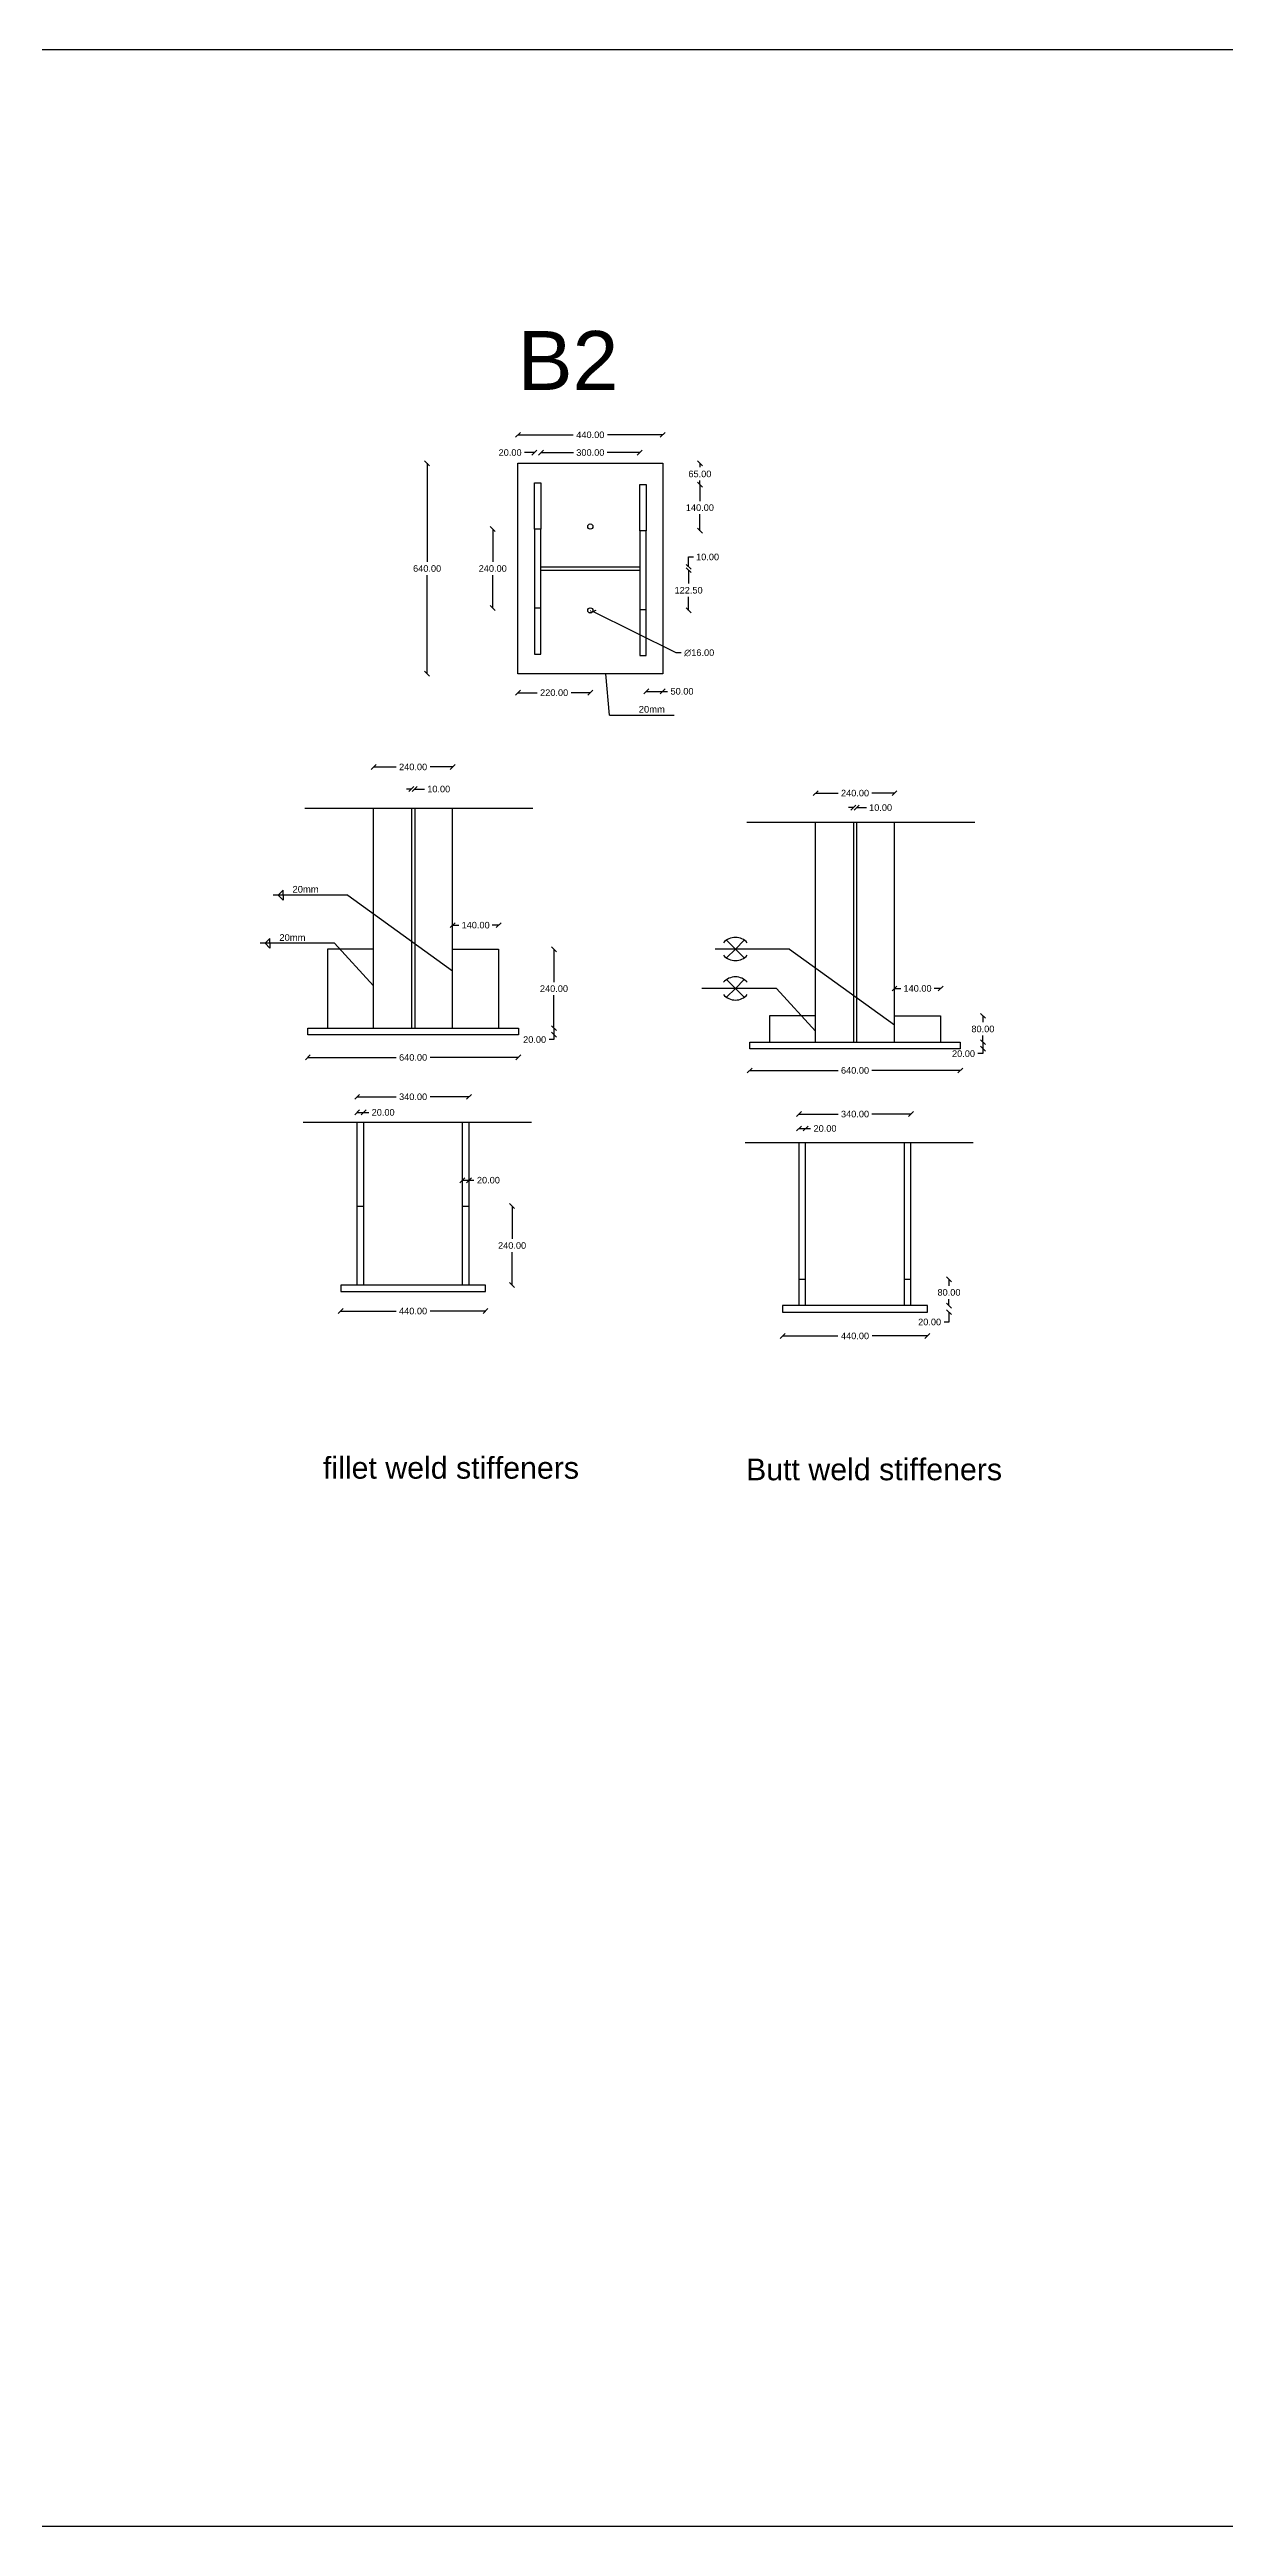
# Model space of a CAD drawing. Header units: inches. Extents: x -15 to 2803056, y 0 to 866270.
# Drawn here: x 934391 to 937965, y 39687 to 47218 of the extents above; entities that cross this region are included whole.
import ezdxf

# ---------------------------------------------------------------- set-up
doc = ezdxf.new("R2010")
doc.units = ezdxf.units.IN
doc.header["$LTSCALE"] = 100
doc.header["$MEASUREMENT"] = 0
doc.linetypes.add('ACAD_ISO03W100', pattern=[30, 12, -18])
doc.linetypes.add('PHANTOM2', pattern=[1.25, 0.625, -0.125, 0.125, -0.125, 0.125, -0.125])
doc.layers.add('connection', color=50, linetype='Continuous')
doc.layers.add('text', color=3, linetype='Continuous')
doc.styles.get("Standard").update_dxf_attribs({"font": 'arial.ttf'})
doc.dimstyles.new('connections', dxfattribs={"dimtxt": 20, "dimasz": 15, "dimexe": 0.0625, "dimexo": 0.0625, "dimgap": 10, "dimtad": 0, "dimtih": 1, "dimtoh": 1, "dimzin": 0, "dimdsep": 46, "dimtxsty": 'Standard', "dimblk": 'OBLIQUE', "dimcen": 0.09, "dimse1": 1, "dimse2": 1, "dimclrd": 256, "dimclre": 256, "dimclrt": 256, "dimadec": 0, "dimazin": 0, "dimtfac": 1, "dimtofl": 0, "dimtmove": 0, "dimatfit": 3, "dimfxl": 1, "dimtfillclr": 256, "dimtolj": 1, "dimtzin": 0, "dimlwe": -1, "dimarcsym": 0})

# ---------------------------------------------------------------- blocks, each defined once
blk = doc.blocks.new('_Oblique')
at = {"color": 0, "linetype": 'ByBlock', "lineweight": -2}
blk.add_line((-0.5, -0.5), (0.5, 0.5), dxfattribs=at)
blk = doc.blocks.new('*D466')
at = {"layer": 'connection', "lineweight": -2, "transparency": 16777216}
for p, q in [((935538.5, 45959.8), (935538.5, 45660)), ((935538.5, 45319.8), (935538.5, 45619.6))]:
    blk.add_line(p, q, dxfattribs=at)
at = {"layer": 'Defpoints', "color": 0}
for p in [(935538.5, 45959.8), (935814.6, 45959.8), (935814.6, 45319.8)]:
    blk.add_point(p, dxfattribs=at)
at = {"layer": 'connection', "lineweight": -2, "transparency": 16777216, "xscale": 15, "yscale": 15, "zscale": 15}
for p, rotation in [((935538.5, 45959.8), 90), ((935538.5, 45319.8), 270)]:
    blk.add_blockref('_Oblique', p, dxfattribs=dict(at, rotation=rotation))
at = {"layer": 'connection', "transparency": 16777216, "insert": (935538.5, 45639.8), "char_height": 20, "attachment_point": 5}
blk.add_mtext('\\A1;640.00', dxfattribs=at)
blk = doc.blocks.new('*D467')
at = {"layer": 'connection', "lineweight": -2, "transparency": 16777216}
for p, q in [((935814.6, 46046.2), (935982.7, 46046.2)), ((936254.6, 46046.2), (936086.5, 46046.2))]:
    blk.add_line(p, q, dxfattribs=at)
at = {"layer": 'Defpoints', "color": 0}
for p in [(936254.6, 46046.2), (935814.6, 45959.8), (936254.6, 45959.8)]:
    blk.add_point(p, dxfattribs=at)
at = {"layer": 'connection', "lineweight": -2, "transparency": 16777216, "xscale": 15, "yscale": 15, "zscale": 15, "rotation": 180}
blk.add_blockref('_Oblique', (935814.6, 46046.2), dxfattribs=at)
at = {"layer": 'connection', "lineweight": -2, "transparency": 16777216, "xscale": 15, "yscale": 15, "zscale": 15}
blk.add_blockref('_Oblique', (936254.6, 46046.2), dxfattribs=at)
at = {"layer": 'connection', "transparency": 16777216, "insert": (936034.6, 46046.2), "char_height": 20, "attachment_point": 5}
blk.add_mtext('\\A1;440.00', dxfattribs=at)
blk = doc.blocks.new('*D468')
at = {"layer": 'connection', "lineweight": -2, "transparency": 16777216}
for p, q in [((936367.6, 45959.8), (936367.6, 45947.5)), ((936367.6, 45894.8), (936367.6, 45907.1))]:
    blk.add_line(p, q, dxfattribs=at)
at = {"layer": 'Defpoints', "color": 0}
for p in [(936204.6, 45959.8), (936367.6, 45959.8), (936204.6, 45894.8)]:
    blk.add_point(p, dxfattribs=at)
at = {"layer": 'connection', "lineweight": -2, "transparency": 16777216, "xscale": 15, "yscale": 15, "zscale": 15}
for p, rotation in [((936367.6, 45959.8), 90), ((936367.6, 45894.8), 270)]:
    blk.add_blockref('_Oblique', p, dxfattribs=dict(at, rotation=rotation))
at = {"layer": 'connection', "transparency": 16777216, "insert": (936367.6, 45927.3), "char_height": 20, "attachment_point": 5}
blk.add_mtext('\\A1;65.00', dxfattribs=at)
blk = doc.blocks.new('*D469')
at = {"layer": 'connection', "lineweight": -2, "transparency": 16777216}
for p, q in [((936204.6, 45266.3), (936254.6, 45266.3)), ((936254.6, 45266.3), (936269.6, 45266.3))]:
    blk.add_line(p, q, dxfattribs=at)
at = {"layer": 'Defpoints', "color": 0}
for p in [(936204.6, 45374.8), (936254.6, 45374.8), (936254.6, 45266.3)]:
    blk.add_point(p, dxfattribs=at)
at = {"layer": 'connection', "lineweight": -2, "transparency": 16777216, "xscale": 15, "yscale": 15, "zscale": 15, "rotation": 180}
blk.add_blockref('_Oblique', (936204.6, 45266.3), dxfattribs=at)
at = {"layer": 'connection', "lineweight": -2, "transparency": 16777216, "xscale": 15, "yscale": 15, "zscale": 15}
blk.add_blockref('_Oblique', (936254.6, 45266.3), dxfattribs=at)
at = {"layer": 'connection', "transparency": 16777216, "insert": (936313.3, 45266.3), "char_height": 20, "attachment_point": 5}
blk.add_mtext('\\A1;50.00', dxfattribs=at)
blk = doc.blocks.new('*D470')
at = {"layer": 'connection', "lineweight": -2, "transparency": 16777216}
for p, q in [((935814.6, 45262.2), (935872.9, 45262.2)), ((936034.6, 45262.2), (935976.2, 45262.2))]:
    blk.add_line(p, q, dxfattribs=at)
at = {"layer": 'Defpoints', "color": 0}
for p in [(935814.6, 45512.3), (936034.6, 45512.3), (935814.6, 45262.2)]:
    blk.add_point(p, dxfattribs=at)
at = {"layer": 'connection', "lineweight": -2, "transparency": 16777216, "xscale": 15, "yscale": 15, "zscale": 15, "rotation": 180}
blk.add_blockref('_Oblique', (935814.6, 45262.2), dxfattribs=at)
at = {"layer": 'connection', "lineweight": -2, "transparency": 16777216, "xscale": 15, "yscale": 15, "zscale": 15}
blk.add_blockref('_Oblique', (936034.6, 45262.2), dxfattribs=at)
at = {"layer": 'connection', "transparency": 16777216, "insert": (935924.6, 45262.2), "char_height": 20, "attachment_point": 5}
blk.add_mtext('\\A1;220.00', dxfattribs=at)
blk = doc.blocks.new('*D471')
at = {"layer": 'connection', "lineweight": -2, "transparency": 16777216}
for p, q in [((936333.3, 45634.8), (936333.3, 45593.8)), ((936333.3, 45512.3), (936333.3, 45553.4))]:
    blk.add_line(p, q, dxfattribs=at)
at = {"layer": 'Defpoints', "color": 0}
for p in [(936034.6, 45634.8), (936333.3, 45634.8), (936034.6, 45512.3)]:
    blk.add_point(p, dxfattribs=at)
at = {"layer": 'connection', "lineweight": -2, "transparency": 16777216, "xscale": 15, "yscale": 15, "zscale": 15}
for p, rotation in [((936333.3, 45634.8), 90), ((936333.3, 45512.3), 270)]:
    blk.add_blockref('_Oblique', p, dxfattribs=dict(at, rotation=rotation))
at = {"layer": 'connection', "transparency": 16777216, "insert": (936333.3, 45573.6), "char_height": 20, "attachment_point": 5}
blk.add_mtext('\\A1;122.50', dxfattribs=at)
blk = doc.blocks.new('*D472')
at = {"layer": 'connection', "lineweight": -2, "transparency": 16777216}
for p, q in [((935738, 45759.8), (935738, 45660)), ((935738, 45519.8), (935738, 45619.6))]:
    blk.add_line(p, q, dxfattribs=at)
at = {"layer": 'Defpoints', "color": 0}
for p in [(935864.6, 45759.8), (935738, 45519.8), (935864.6, 45519.8)]:
    blk.add_point(p, dxfattribs=at)
at = {"layer": 'connection', "lineweight": -2, "transparency": 16777216, "xscale": 15, "yscale": 15, "zscale": 15}
for p, rotation in [((935738, 45759.8), 90), ((935738, 45519.8), 270)]:
    blk.add_blockref('_Oblique', p, dxfattribs=dict(at, rotation=rotation))
at = {"layer": 'connection', "transparency": 16777216, "insert": (935738, 45639.8), "char_height": 20, "attachment_point": 5}
blk.add_mtext('\\A1;240.00', dxfattribs=at)
blk = doc.blocks.new('*D473')
at = {"layer": 'connection', "lineweight": -2, "transparency": 16777216}
for p, q in [((935884.6, 45992.3), (935983.1, 45992.3)), ((936184.6, 45992.3), (936086.1, 45992.3))]:
    blk.add_line(p, q, dxfattribs=at)
at = {"layer": 'Defpoints', "color": 0}
for p in [(936184.6, 45992.3), (935884.6, 45644.8), (936184.6, 45644.8)]:
    blk.add_point(p, dxfattribs=at)
at = {"layer": 'connection', "lineweight": -2, "transparency": 16777216, "xscale": 15, "yscale": 15, "zscale": 15, "rotation": 180}
blk.add_blockref('_Oblique', (935884.6, 45992.3), dxfattribs=at)
at = {"layer": 'connection', "lineweight": -2, "transparency": 16777216, "xscale": 15, "yscale": 15, "zscale": 15}
blk.add_blockref('_Oblique', (936184.6, 45992.3), dxfattribs=at)
at = {"layer": 'connection', "transparency": 16777216, "insert": (936034.6, 45992.3), "char_height": 20, "attachment_point": 5}
blk.add_mtext('\\A1;300.00', dxfattribs=at)
blk = doc.blocks.new('*D474')
at = {"layer": 'connection', "lineweight": -2, "transparency": 16777216}
for p, q in [((935864.6, 45992.3), (935834.6, 45992.3)), ((935884.6, 45992.3), (935899.6, 45992.3))]:
    blk.add_line(p, q, dxfattribs=at)
at = {"layer": 'Defpoints', "color": 0}
for p in [(935864.6, 45992.3), (935864.6, 45899.8), (935884.6, 45899.8)]:
    blk.add_point(p, dxfattribs=at)
at = {"layer": 'connection', "lineweight": -2, "transparency": 16777216, "xscale": 15, "yscale": 15, "zscale": 15}
blk.add_blockref('_Oblique', (935864.6, 45992.3), dxfattribs=at)
at = {"layer": 'connection', "lineweight": -2, "transparency": 16777216, "xscale": 15, "yscale": 15, "zscale": 15, "rotation": 180}
blk.add_blockref('_Oblique', (935884.6, 45992.3), dxfattribs=at)
at = {"layer": 'connection', "transparency": 16777216, "insert": (935790.7, 45992.3), "char_height": 20, "attachment_point": 5}
blk.add_mtext('\\A1;20.00', dxfattribs=at)
blk = doc.blocks.new('*D475')
at = {"layer": 'connection', "lineweight": -2, "transparency": 16777216}
for p, q in [((936367.6, 45894.8), (936367.6, 45845)), ((936367.6, 45754.8), (936367.6, 45804.6))]:
    blk.add_line(p, q, dxfattribs=at)
at = {"layer": 'Defpoints', "color": 0}
for p in [(936204.6, 45894.8), (936204.6, 45754.8), (936367.6, 45754.8)]:
    blk.add_point(p, dxfattribs=at)
at = {"layer": 'connection', "lineweight": -2, "transparency": 16777216, "xscale": 15, "yscale": 15, "zscale": 15}
for p, rotation in [((936367.6, 45894.8), 90), ((936367.6, 45754.8), 270)]:
    blk.add_blockref('_Oblique', p, dxfattribs=dict(at, rotation=rotation))
at = {"layer": 'connection', "transparency": 16777216, "insert": (936367.6, 45824.8), "char_height": 20, "attachment_point": 5}
blk.add_mtext('\\A1;140.00', dxfattribs=at)
blk = doc.blocks.new('*D476')
at = {"layer": 'connection', "lineweight": -2, "transparency": 16777216}
for p, q in [((936333.3, 45644.8), (936333.3, 45674.8)), ((936333.3, 45674.8), (936348.3, 45674.8)), ((936333.3, 45634.8), (936333.3, 45619.8))]:
    blk.add_line(p, q, dxfattribs=at)
at = {"layer": 'Defpoints', "color": 0}
for p in [(936184.6, 45644.8), (936333.3, 45644.8), (936184.6, 45634.8)]:
    blk.add_point(p, dxfattribs=at)
at = {"layer": 'connection', "lineweight": -2, "transparency": 16777216, "xscale": 15, "yscale": 15, "zscale": 15}
for p, rotation in [((936333.3, 45644.8), 270), ((936333.3, 45634.8), 90)]:
    blk.add_blockref('_Oblique', p, dxfattribs=dict(at, rotation=rotation))
at = {"layer": 'connection', "transparency": 16777216, "insert": (936391, 45674.8), "char_height": 20, "attachment_point": 5}
blk.add_mtext('\\A1;10.00', dxfattribs=at)
blk = doc.blocks.new('*D477')
at = {"layer": 'connection', "transparency": 16777216}
for p, q in [((936034.5, 45512.3), (936034.7, 45512.3)), ((936034.6, 45512.2), (936034.6, 45512.4))]:
    blk.add_line(p, q, dxfattribs=at)
at = {"layer": 'connection', "lineweight": -2, "transparency": 16777216}
for p, q in [((936295.9, 45383.4), (936041.8, 45508.8)), ((936310.9, 45383.4), (936295.9, 45383.4))]:
    blk.add_line(p, q, dxfattribs=at)
at = {"layer": 'Defpoints', "color": 0}
for p in [(936027.4, 45515.9), (936041.8, 45508.8)]:
    blk.add_point(p, dxfattribs=at)
at = {"layer": 'connection', "lineweight": -2, "transparency": 16777216, "xscale": 15, "yscale": 15, "zscale": 15, "rotation": 153.7412522700587}
blk.add_blockref('_Oblique', (936041.8, 45508.8), dxfattribs=at)
at = {"layer": 'connection', "transparency": 16777216, "insert": (936365.5, 45383.4), "char_height": 20, "attachment_point": 5}
blk.add_mtext('\\A1;∅16.00', dxfattribs=at)
blk = doc.blocks.new('*D478')
at = {"layer": 'connection', "lineweight": -2, "transparency": 16777216}
for p, q in [((935924.1, 44482.3), (935924.1, 44382.5)), ((935924.1, 44242.3), (935924.1, 44342.1))]:
    blk.add_line(p, q, dxfattribs=at)
at = {"layer": 'Defpoints', "color": 0}
for p in [(935755.9, 44482.3), (935755.9, 44242.3), (935924.1, 44242.3)]:
    blk.add_point(p, dxfattribs=at)
at = {"layer": 'connection', "lineweight": -2, "transparency": 16777216, "xscale": 15, "yscale": 15, "zscale": 15}
for p, rotation in [((935924.1, 44482.3), 90), ((935924.1, 44242.3), 270)]:
    blk.add_blockref('_Oblique', p, dxfattribs=dict(at, rotation=rotation))
at = {"layer": 'connection', "transparency": 16777216, "insert": (935924.1, 44362.3), "char_height": 20, "attachment_point": 5}
blk.add_mtext('\\A1;240.00', dxfattribs=at)
blk = doc.blocks.new('*D479')
at = {"layer": 'connection', "lineweight": -2, "transparency": 16777216}
for p, q in [((935924.1, 44242.3), (935924.1, 44222.3)), ((935924.1, 44222.3), (935924.1, 44207.3)), ((935924.1, 44207.3), (935909.1, 44207.3))]:
    blk.add_line(p, q, dxfattribs=at)
at = {"layer": 'Defpoints', "color": 0}
for p in [(935815.9, 44242.3), (935815.9, 44222.3), (935924.1, 44222.3)]:
    blk.add_point(p, dxfattribs=at)
at = {"layer": 'connection', "lineweight": -2, "transparency": 16777216, "xscale": 15, "yscale": 15, "zscale": 15}
for p, rotation in [((935924.1, 44242.3), 90), ((935924.1, 44222.3), 270)]:
    blk.add_blockref('_Oblique', p, dxfattribs=dict(at, rotation=rotation))
at = {"layer": 'connection', "transparency": 16777216, "insert": (935865.3, 44207.3), "char_height": 20, "attachment_point": 5}
blk.add_mtext('\\A1;20.00', dxfattribs=at)
blk = doc.blocks.new('*D480')
at = {"layer": 'connection', "lineweight": -2, "transparency": 16777216}
for p, q in [((935175.9, 44153.2), (935444.4, 44153.2)), ((935815.9, 44153.2), (935547.5, 44153.2))]:
    blk.add_line(p, q, dxfattribs=at)
at = {"layer": 'Defpoints', "color": 0}
for p in [(935175.9, 44222.3), (935815.9, 44222.3), (935175.9, 44153.2)]:
    blk.add_point(p, dxfattribs=at)
at = {"layer": 'connection', "lineweight": -2, "transparency": 16777216, "xscale": 15, "yscale": 15, "zscale": 15, "rotation": 180}
blk.add_blockref('_Oblique', (935175.9, 44153.2), dxfattribs=at)
at = {"layer": 'connection', "lineweight": -2, "transparency": 16777216, "xscale": 15, "yscale": 15, "zscale": 15}
blk.add_blockref('_Oblique', (935815.9, 44153.2), dxfattribs=at)
at = {"layer": 'connection', "transparency": 16777216, "insert": (935495.9, 44153.2), "char_height": 20, "attachment_point": 5}
blk.add_mtext('\\A1;640.00', dxfattribs=at)
blk = doc.blocks.new('*D481')
at = {"layer": 'connection', "lineweight": -2, "transparency": 16777216}
for p, q in [((935615.9, 44555.3), (935635.4, 44555.3)), ((935755.9, 44555.3), (935736.5, 44555.3))]:
    blk.add_line(p, q, dxfattribs=at)
at = {"layer": 'Defpoints', "color": 0}
for p in [(935755.9, 44555.3), (935615.9, 44482.3), (935755.9, 44482.3)]:
    blk.add_point(p, dxfattribs=at)
at = {"layer": 'connection', "lineweight": -2, "transparency": 16777216, "xscale": 15, "yscale": 15, "zscale": 15, "rotation": 180}
blk.add_blockref('_Oblique', (935615.9, 44555.3), dxfattribs=at)
at = {"layer": 'connection', "lineweight": -2, "transparency": 16777216, "xscale": 15, "yscale": 15, "zscale": 15}
blk.add_blockref('_Oblique', (935755.9, 44555.3), dxfattribs=at)
at = {"layer": 'connection', "transparency": 16777216, "insert": (935685.9, 44555.3), "char_height": 20, "attachment_point": 5}
blk.add_mtext('\\A1;140.00', dxfattribs=at)
blk = doc.blocks.new('*D482')
at = {"layer": 'connection', "lineweight": -2, "transparency": 16777216}
for p, q in [((935645.9, 43779.9), (935665.9, 43779.9)), ((935665.9, 43779.9), (935680.9, 43779.9))]:
    blk.add_line(p, q, dxfattribs=at)
at = {"layer": 'Defpoints', "color": 0}
for p in [(935665.9, 43779.9), (935645.9, 43701.3), (935665.9, 43701.3)]:
    blk.add_point(p, dxfattribs=at)
at = {"layer": 'connection', "lineweight": -2, "transparency": 16777216, "xscale": 15, "yscale": 15, "zscale": 15, "rotation": 180}
blk.add_blockref('_Oblique', (935645.9, 43779.9), dxfattribs=at)
at = {"layer": 'connection', "lineweight": -2, "transparency": 16777216, "xscale": 15, "yscale": 15, "zscale": 15}
blk.add_blockref('_Oblique', (935665.9, 43779.9), dxfattribs=at)
at = {"layer": 'connection', "transparency": 16777216, "insert": (935724.8, 43779.9), "char_height": 20, "attachment_point": 5}
blk.add_mtext('\\A1;20.00', dxfattribs=at)
blk = doc.blocks.new('*D483')
at = {"layer": 'connection', "lineweight": -2, "transparency": 16777216}
for p, q in [((935796.8, 43701.3), (935796.8, 43601.5)), ((935796.8, 43461.3), (935796.8, 43561.1))]:
    blk.add_line(p, q, dxfattribs=at)
at = {"layer": 'Defpoints', "color": 0}
for p in [(935665.9, 43701.3), (935665.9, 43461.3), (935796.8, 43461.3)]:
    blk.add_point(p, dxfattribs=at)
at = {"layer": 'connection', "lineweight": -2, "transparency": 16777216, "xscale": 15, "yscale": 15, "zscale": 15}
for p, rotation in [((935796.8, 43701.3), 90), ((935796.8, 43461.3), 270)]:
    blk.add_blockref('_Oblique', p, dxfattribs=dict(at, rotation=rotation))
at = {"layer": 'connection', "transparency": 16777216, "insert": (935796.8, 43581.3), "char_height": 20, "attachment_point": 5}
blk.add_mtext('\\A1;240.00', dxfattribs=at)
blk = doc.blocks.new('*D484')
at = {"layer": 'connection', "lineweight": -2, "transparency": 16777216}
for p, q in [((935275.9, 43382), (935444, 43382)), ((935715.9, 43382), (935547.8, 43382))]:
    blk.add_line(p, q, dxfattribs=at)
at = {"layer": 'Defpoints', "color": 0}
for p in [(935275.9, 43441.3), (935715.9, 43441.3), (935715.9, 43382)]:
    blk.add_point(p, dxfattribs=at)
at = {"layer": 'connection', "lineweight": -2, "transparency": 16777216, "xscale": 15, "yscale": 15, "zscale": 15, "rotation": 180}
blk.add_blockref('_Oblique', (935275.9, 43382), dxfattribs=at)
at = {"layer": 'connection', "lineweight": -2, "transparency": 16777216, "xscale": 15, "yscale": 15, "zscale": 15}
blk.add_blockref('_Oblique', (935715.9, 43382), dxfattribs=at)
at = {"layer": 'connection', "transparency": 16777216, "insert": (935495.9, 43382), "char_height": 20, "attachment_point": 5}
blk.add_mtext('\\A1;440.00', dxfattribs=at)
blk = doc.blocks.new('*D485')
at = {"layer": 'connection', "lineweight": -2, "transparency": 16777216}
for p, q in [((936959.2, 44362.9), (936978.6, 44362.9)), ((937099.2, 44362.9), (937079.7, 44362.9))]:
    blk.add_line(p, q, dxfattribs=at)
at = {"layer": 'Defpoints', "color": 0}
for p in [(937099.2, 44362.9), (936959.2, 44279.7), (937099.2, 44279.7)]:
    blk.add_point(p, dxfattribs=at)
at = {"layer": 'connection', "lineweight": -2, "transparency": 16777216, "xscale": 15, "yscale": 15, "zscale": 15, "rotation": 180}
blk.add_blockref('_Oblique', (936959.2, 44362.9), dxfattribs=at)
at = {"layer": 'connection', "lineweight": -2, "transparency": 16777216, "xscale": 15, "yscale": 15, "zscale": 15}
blk.add_blockref('_Oblique', (937099.2, 44362.9), dxfattribs=at)
at = {"layer": 'connection', "transparency": 16777216, "insert": (937029.2, 44362.9), "char_height": 20, "attachment_point": 5}
blk.add_mtext('\\A1;140.00', dxfattribs=at)
blk = doc.blocks.new('*D486')
at = {"layer": 'connection', "lineweight": -2, "transparency": 16777216}
for p, q in [((937227.9, 44279.7), (937227.9, 44260)), ((937227.9, 44199.7), (937227.9, 44219.5))]:
    blk.add_line(p, q, dxfattribs=at)
at = {"layer": 'Defpoints', "color": 0}
for p in [(937099.2, 44279.7), (937099.2, 44199.7), (937227.9, 44199.7)]:
    blk.add_point(p, dxfattribs=at)
at = {"layer": 'connection', "lineweight": -2, "transparency": 16777216, "xscale": 15, "yscale": 15, "zscale": 15}
for p, rotation in [((937227.9, 44279.7), 90), ((937227.9, 44199.7), 270)]:
    blk.add_blockref('_Oblique', p, dxfattribs=dict(at, rotation=rotation))
at = {"layer": 'connection', "transparency": 16777216, "insert": (937227.9, 44239.7), "char_height": 20, "attachment_point": 5}
blk.add_mtext('\\A1;80.00', dxfattribs=at)
blk = doc.blocks.new('*D487')
at = {"layer": 'connection', "lineweight": -2, "transparency": 16777216}
for p, q in [((937227.9, 44164.7), (937212.9, 44164.7)), ((937227.9, 44199.7), (937227.9, 44179.7)), ((937227.9, 44179.7), (937227.9, 44164.7))]:
    blk.add_line(p, q, dxfattribs=at)
at = {"layer": 'Defpoints', "color": 0}
for p in [(937159.2, 44199.7), (937159.2, 44179.7), (937227.9, 44179.7)]:
    blk.add_point(p, dxfattribs=at)
at = {"layer": 'connection', "lineweight": -2, "transparency": 16777216, "xscale": 15, "yscale": 15, "zscale": 15}
for p, rotation in [((937227.9, 44199.7), 90), ((937227.9, 44179.7), 270)]:
    blk.add_blockref('_Oblique', p, dxfattribs=dict(at, rotation=rotation))
at = {"layer": 'connection', "transparency": 16777216, "insert": (937169, 44164.7), "char_height": 20, "attachment_point": 5}
blk.add_mtext('\\A1;20.00', dxfattribs=at)
blk = doc.blocks.new('*D488')
at = {"layer": 'connection', "lineweight": -2, "transparency": 16777216}
for p, q in [((936519.2, 44113.6), (936787.6, 44113.6)), ((937159.2, 44113.6), (936890.7, 44113.6))]:
    blk.add_line(p, q, dxfattribs=at)
at = {"layer": 'Defpoints', "color": 0}
for p in [(936519.2, 44179.7), (937159.2, 44179.7), (936519.2, 44113.6)]:
    blk.add_point(p, dxfattribs=at)
at = {"layer": 'connection', "lineweight": -2, "transparency": 16777216, "xscale": 15, "yscale": 15, "zscale": 15, "rotation": 180}
blk.add_blockref('_Oblique', (936519.2, 44113.6), dxfattribs=at)
at = {"layer": 'connection', "lineweight": -2, "transparency": 16777216, "xscale": 15, "yscale": 15, "zscale": 15}
blk.add_blockref('_Oblique', (937159.2, 44113.6), dxfattribs=at)
at = {"layer": 'connection', "transparency": 16777216, "insert": (936839.2, 44113.6), "char_height": 20, "attachment_point": 5}
blk.add_mtext('\\A1;640.00', dxfattribs=at)
blk = doc.blocks.new('*D489')
at = {"layer": 'connection', "lineweight": -2, "transparency": 16777216}
for p, q in [((937124.8, 43478.8), (937124.8, 43459.1)), ((937124.8, 43398.8), (937124.8, 43418.6))]:
    blk.add_line(p, q, dxfattribs=at)
at = {"layer": 'Defpoints', "color": 0}
for p in [(937009.2, 43478.8), (937009.2, 43398.8), (937124.8, 43398.8)]:
    blk.add_point(p, dxfattribs=at)
at = {"layer": 'connection', "lineweight": -2, "transparency": 16777216, "xscale": 15, "yscale": 15, "zscale": 15}
for p, rotation in [((937124.8, 43478.8), 90), ((937124.8, 43398.8), 270)]:
    blk.add_blockref('_Oblique', p, dxfattribs=dict(at, rotation=rotation))
at = {"layer": 'connection', "transparency": 16777216, "insert": (937124.8, 43438.8), "char_height": 20, "attachment_point": 5}
blk.add_mtext('\\A1;80.00', dxfattribs=at)
blk = doc.blocks.new('*D490')
at = {"layer": 'connection', "lineweight": -2, "transparency": 16777216}
for p, q in [((937124.8, 43398.8), (937124.8, 43413.8)), ((937124.8, 43348.8), (937109.8, 43348.8)), ((937124.8, 43378.8), (937124.8, 43348.8))]:
    blk.add_line(p, q, dxfattribs=at)
at = {"layer": 'Defpoints', "color": 0}
for p in [(937059.2, 43398.8), (937059.2, 43378.8), (937124.8, 43378.8)]:
    blk.add_point(p, dxfattribs=at)
at = {"layer": 'connection', "lineweight": -2, "transparency": 16777216, "xscale": 15, "yscale": 15, "zscale": 15}
for p, rotation in [((937124.8, 43398.8), 270), ((937124.8, 43378.8), 90)]:
    blk.add_blockref('_Oblique', p, dxfattribs=dict(at, rotation=rotation))
at = {"layer": 'connection', "transparency": 16777216, "insert": (937066, 43348.8), "char_height": 20, "attachment_point": 5}
blk.add_mtext('\\A1;20.00', dxfattribs=at)
blk = doc.blocks.new('*D491')
at = {"layer": 'connection', "lineweight": -2, "transparency": 16777216}
for p, q in [((936619.2, 43306.4), (936787.3, 43306.4)), ((937059.2, 43306.4), (936891, 43306.4))]:
    blk.add_line(p, q, dxfattribs=at)
at = {"layer": 'Defpoints', "color": 0}
for p in [(936619.2, 43378.8), (937059.2, 43378.8), (937059.2, 43306.4)]:
    blk.add_point(p, dxfattribs=at)
at = {"layer": 'connection', "lineweight": -2, "transparency": 16777216, "xscale": 15, "yscale": 15, "zscale": 15, "rotation": 180}
blk.add_blockref('_Oblique', (936619.2, 43306.4), dxfattribs=at)
at = {"layer": 'connection', "lineweight": -2, "transparency": 16777216, "xscale": 15, "yscale": 15, "zscale": 15}
blk.add_blockref('_Oblique', (937059.2, 43306.4), dxfattribs=at)
at = {"layer": 'connection', "transparency": 16777216, "insert": (936839.2, 43306.4), "char_height": 20, "attachment_point": 5}
blk.add_mtext('\\A1;440.00', dxfattribs=at)
blk = doc.blocks.new('*D492')
at = {"layer": 'connection', "lineweight": -2, "transparency": 16777216}
for p, q in [((935375.9, 45036.4), (935444.3, 45036.4)), ((935615.9, 45036.4), (935547.6, 45036.4))]:
    blk.add_line(p, q, dxfattribs=at)
at = {"layer": 'Defpoints', "color": 0}
for p in [(935375.9, 45036.4), (935375.9, 44910.9), (935615.9, 44910.9)]:
    blk.add_point(p, dxfattribs=at)
at = {"layer": 'connection', "lineweight": -2, "transparency": 16777216, "xscale": 15, "yscale": 15, "zscale": 15, "rotation": 180}
blk.add_blockref('_Oblique', (935375.9, 45036.4), dxfattribs=at)
at = {"layer": 'connection', "lineweight": -2, "transparency": 16777216, "xscale": 15, "yscale": 15, "zscale": 15}
blk.add_blockref('_Oblique', (935615.9, 45036.4), dxfattribs=at)
at = {"layer": 'connection', "transparency": 16777216, "insert": (935495.9, 45036.4), "char_height": 20, "attachment_point": 5}
blk.add_mtext('\\A1;240.00', dxfattribs=at)
blk = doc.blocks.new('*D493')
at = {"layer": 'connection', "lineweight": -2, "transparency": 16777216}
for p, q in [((935490.9, 44969.2), (935475.9, 44969.2)), ((935500.9, 44969.2), (935530.9, 44969.2))]:
    blk.add_line(p, q, dxfattribs=at)
at = {"layer": 'Defpoints', "color": 0}
for p in [(935500.9, 44969.2), (935490.9, 44910.9), (935500.9, 44910.9)]:
    blk.add_point(p, dxfattribs=at)
at = {"layer": 'connection', "lineweight": -2, "transparency": 16777216, "xscale": 15, "yscale": 15, "zscale": 15}
blk.add_blockref('_Oblique', (935490.9, 44969.2), dxfattribs=at)
at = {"layer": 'connection', "lineweight": -2, "transparency": 16777216, "xscale": 15, "yscale": 15, "zscale": 15, "rotation": 180}
blk.add_blockref('_Oblique', (935500.9, 44969.2), dxfattribs=at)
at = {"layer": 'connection', "transparency": 16777216, "insert": (935573.7, 44969.2), "char_height": 20, "attachment_point": 5}
blk.add_mtext('\\A1;10.00', dxfattribs=at)
blk = doc.blocks.new('*D494')
at = {"layer": 'connection', "lineweight": -2, "transparency": 16777216}
for p, q in [((936719.2, 44956.8), (936787.5, 44956.8)), ((936959.2, 44956.8), (936890.8, 44956.8))]:
    blk.add_line(p, q, dxfattribs=at)
at = {"layer": 'Defpoints', "color": 0}
for p in [(936959.2, 44956.8), (936719.2, 44868.4), (936959.2, 44868.4)]:
    blk.add_point(p, dxfattribs=at)
at = {"layer": 'connection', "lineweight": -2, "transparency": 16777216, "xscale": 15, "yscale": 15, "zscale": 15, "rotation": 180}
blk.add_blockref('_Oblique', (936719.2, 44956.8), dxfattribs=at)
at = {"layer": 'connection', "lineweight": -2, "transparency": 16777216, "xscale": 15, "yscale": 15, "zscale": 15}
blk.add_blockref('_Oblique', (936959.2, 44956.8), dxfattribs=at)
at = {"layer": 'connection', "transparency": 16777216, "insert": (936839.2, 44956.8), "char_height": 20, "attachment_point": 5}
blk.add_mtext('\\A1;240.00', dxfattribs=at)
blk = doc.blocks.new('*D495')
at = {"layer": 'connection', "lineweight": -2, "transparency": 16777216}
for p, q in [((936834.2, 44912.7), (936819.2, 44912.7)), ((936844.2, 44912.7), (936874.2, 44912.7))]:
    blk.add_line(p, q, dxfattribs=at)
at = {"layer": 'Defpoints', "color": 0}
for p in [(936844.2, 44912.7), (936834.2, 44868.4), (936844.2, 44868.4)]:
    blk.add_point(p, dxfattribs=at)
at = {"layer": 'connection', "lineweight": -2, "transparency": 16777216, "xscale": 15, "yscale": 15, "zscale": 15}
blk.add_blockref('_Oblique', (936834.2, 44912.7), dxfattribs=at)
at = {"layer": 'connection', "lineweight": -2, "transparency": 16777216, "xscale": 15, "yscale": 15, "zscale": 15, "rotation": 180}
blk.add_blockref('_Oblique', (936844.2, 44912.7), dxfattribs=at)
at = {"layer": 'connection', "transparency": 16777216, "insert": (936916.9, 44912.7), "char_height": 20, "attachment_point": 5}
blk.add_mtext('\\A1;10.00', dxfattribs=at)
blk = doc.blocks.new('*D496')
at = {"layer": 'connection', "lineweight": -2, "transparency": 16777216}
for p, q in [((936669.2, 43981), (936787.7, 43981)), ((937009.2, 43981), (936890.6, 43981))]:
    blk.add_line(p, q, dxfattribs=at)
at = {"layer": 'Defpoints', "color": 0}
for p in [(937009.2, 43981), (936669.2, 43894.4), (937009.2, 43894.4)]:
    blk.add_point(p, dxfattribs=at)
at = {"layer": 'connection', "lineweight": -2, "transparency": 16777216, "xscale": 15, "yscale": 15, "zscale": 15, "rotation": 180}
blk.add_blockref('_Oblique', (936669.2, 43981), dxfattribs=at)
at = {"layer": 'connection', "lineweight": -2, "transparency": 16777216, "xscale": 15, "yscale": 15, "zscale": 15}
blk.add_blockref('_Oblique', (937009.2, 43981), dxfattribs=at)
at = {"layer": 'connection', "transparency": 16777216, "insert": (936839.2, 43981), "char_height": 20, "attachment_point": 5}
blk.add_mtext('\\A1;340.00', dxfattribs=at)
blk = doc.blocks.new('*D497')
at = {"layer": 'connection', "lineweight": -2, "transparency": 16777216}
for p, q in [((936669.2, 43937.1), (936689.2, 43937.1)), ((936689.2, 43937.1), (936704.2, 43937.1))]:
    blk.add_line(p, q, dxfattribs=at)
at = {"layer": 'Defpoints', "color": 0}
for p in [(936689.2, 43937.1), (936669.2, 43894.4), (936689.2, 43894.4)]:
    blk.add_point(p, dxfattribs=at)
at = {"layer": 'connection', "lineweight": -2, "transparency": 16777216, "xscale": 15, "yscale": 15, "zscale": 15, "rotation": 180}
blk.add_blockref('_Oblique', (936669.2, 43937.1), dxfattribs=at)
at = {"layer": 'connection', "lineweight": -2, "transparency": 16777216, "xscale": 15, "yscale": 15, "zscale": 15}
blk.add_blockref('_Oblique', (936689.2, 43937.1), dxfattribs=at)
at = {"layer": 'connection', "transparency": 16777216, "insert": (936748, 43937.1), "char_height": 20, "attachment_point": 5}
blk.add_mtext('\\A1;20.00', dxfattribs=at)
blk = doc.blocks.new('*D498')
at = {"layer": 'connection', "lineweight": -2, "transparency": 16777216}
for p, q in [((935325.9, 44033.5), (935444.4, 44033.5)), ((935665.9, 44033.5), (935547.4, 44033.5))]:
    blk.add_line(p, q, dxfattribs=at)
at = {"layer": 'Defpoints', "color": 0}
for p in [(935665.9, 44033.5), (935325.9, 43956.9), (935665.9, 43956.9)]:
    blk.add_point(p, dxfattribs=at)
at = {"layer": 'connection', "lineweight": -2, "transparency": 16777216, "xscale": 15, "yscale": 15, "zscale": 15, "rotation": 180}
blk.add_blockref('_Oblique', (935325.9, 44033.5), dxfattribs=at)
at = {"layer": 'connection', "lineweight": -2, "transparency": 16777216, "xscale": 15, "yscale": 15, "zscale": 15}
blk.add_blockref('_Oblique', (935665.9, 44033.5), dxfattribs=at)
at = {"layer": 'connection', "transparency": 16777216, "insert": (935495.9, 44033.5), "char_height": 20, "attachment_point": 5}
blk.add_mtext('\\A1;340.00', dxfattribs=at)
blk = doc.blocks.new('*D499')
at = {"layer": 'connection', "lineweight": -2, "transparency": 16777216}
for p, q in [((935325.9, 43986.1), (935345.9, 43986.1)), ((935345.9, 43986.1), (935360.9, 43986.1))]:
    blk.add_line(p, q, dxfattribs=at)
at = {"layer": 'Defpoints', "color": 0}
for p in [(935345.9, 43986.1), (935325.9, 43956.9), (935345.9, 43956.9)]:
    blk.add_point(p, dxfattribs=at)
at = {"layer": 'connection', "lineweight": -2, "transparency": 16777216, "xscale": 15, "yscale": 15, "zscale": 15, "rotation": 180}
blk.add_blockref('_Oblique', (935325.9, 43986.1), dxfattribs=at)
at = {"layer": 'connection', "lineweight": -2, "transparency": 16777216, "xscale": 15, "yscale": 15, "zscale": 15}
blk.add_blockref('_Oblique', (935345.9, 43986.1), dxfattribs=at)
at = {"layer": 'connection', "transparency": 16777216, "insert": (935404.8, 43986.1), "char_height": 20, "attachment_point": 5}
blk.add_mtext('\\A1;20.00', dxfattribs=at)

msp = doc.modelspace()

# ---------------------------------------------------------------- linework, layer by layer
at = {"layer": 'connection'}
for p, q in [((935814.584, 45319.834), (935814.584, 45959.834)), ((935814.584, 45959.834), (936254.584, 45959.834)), ((936254.584, 45959.834), (936254.584, 45639.834)), ((935864.584, 45759.834), (935864.584, 45899.834)), ((935864.584, 45899.834), (935884.584, 45899.834)), ((935884.584, 45899.834), (935884.584, 45759.834)), ((936184.584, 45754.834), (936184.584, 45894.834)), ((936184.584, 45894.834), (936204.584, 45894.834)), ((936204.584, 45894.834), (936204.584, 45754.834)), ((935864.584, 45759.834), (935864.584, 45519.834)), ((935884.584, 45759.834), (935864.584, 45759.834)), ((935884.584, 45519.834), (935884.584, 45759.834)), ((936184.584, 45754.834), (936184.584, 45514.834)), ((936204.584, 45754.834), (936184.584, 45754.834)), ((936204.584, 45514.834), (936204.584, 45754.834)), ((935884.584, 45644.834), (936184.584, 45644.834)), ((936254.584, 45639.834), (936254.584, 45319.834)), ((935884.584, 45634.834), (936184.584, 45634.834)), ((935864.584, 45519.834), (935884.584, 45519.834)), ((935864.584, 45519.834), (935864.584, 45379.834)), ((935884.584, 45379.834), (935884.584, 45519.834)), ((936184.584, 45514.834), (936204.584, 45514.834)), ((936184.584, 45514.834), (936184.584, 45374.834)), ((936204.584, 45374.834), (936204.584, 45514.834)), ((935864.584, 45379.834), (935884.584, 45379.834)), ((936184.584, 45374.834), (936204.584, 45374.834)), ((936254.584, 45319.834), (935814.584, 45319.834)), ((936092.671, 45193.986), (936081.507, 45319.834)), ((936092.671, 45193.986), (936289.059, 45193.986)), ((935375.92, 44242.29), (935375.92, 44910.94)), ((935615.92, 44242.29), (935615.92, 44910.94)), ((936719.159, 44199.745), (936719.159, 44868.396)), ((936959.159, 44199.745), (936959.159, 44868.396)), ((935100.796, 44661.809), (935085.796, 44646.809)), ((935100.796, 44646.809), (935100.796, 44661.809)), ((935085.796, 44646.809), (935070.796, 44646.809)), ((935100.796, 44646.809), (935085.796, 44646.809)), ((935100.796, 44631.809), (935085.796, 44646.809)), ((935297.184, 44646.809), (935100.796, 44646.809)), ((935100.796, 44646.809), (935100.796, 44631.809)), ((935297.184, 44646.809), (935615.92, 44416.619)), ((935060.796, 44515.172), (935045.796, 44500.172)), ((935060.796, 44500.172), (935060.796, 44515.172)), ((936475.83, 44482.806), (936448.991, 44509.644)), ((936475.83, 44482.806), (936502.668, 44509.644)), ((935045.796, 44500.172), (935030.796, 44500.172)), ((935060.796, 44500.172), (935045.796, 44500.172)), ((935060.796, 44485.172), (935045.796, 44500.172)), ((935257.184, 44500.172), (935060.796, 44500.172)), ((935060.796, 44500.172), (935060.796, 44485.172)), ((935235.92, 44482.29), (935235.92, 44242.29)), ((935375.92, 44482.29), (935235.92, 44482.29)), ((935257.184, 44500.172), (935375.92, 44370.689)), ((935615.92, 44482.29), (935755.92, 44482.29)), ((935755.92, 44482.29), (935755.92, 44242.29)), ((936429.035, 44482.806), (936414.035, 44482.806)), ((936444.035, 44482.806), (936429.035, 44482.806)), ((936640.424, 44482.806), (936444.035, 44482.806)), ((936475.83, 44482.806), (936448.991, 44455.967)), ((936475.83, 44482.806), (936502.668, 44455.967)), ((936640.424, 44482.806), (936959.159, 44252.616)), ((936389.035, 44362.862), (936374.035, 44362.862)), ((936404.035, 44362.862), (936389.035, 44362.862)), ((936600.424, 44362.862), (936404.035, 44362.862)), ((936475.83, 44362.862), (936448.991, 44389.701)), ((936475.83, 44362.862), (936448.991, 44336.023)), ((936475.83, 44362.862), (936502.668, 44389.701)), ((936475.83, 44362.862), (936502.668, 44336.023)), ((936600.424, 44362.862), (936719.159, 44233.379)), ((935175.92, 44242.29), (935815.92, 44242.29)), ((935175.92, 44222.29), (935175.92, 44242.29)), ((935815.92, 44222.29), (935175.92, 44222.29)), ((935815.92, 44242.29), (935815.92, 44222.29)), ((936579.159, 44279.745), (936579.159, 44199.745)), ((936719.159, 44279.745), (936579.159, 44279.745)), ((936959.159, 44279.745), (937099.159, 44279.745)), ((937099.159, 44279.745), (937099.159, 44199.745)), ((936519.159, 44199.745), (937159.159, 44199.745)), ((936519.159, 44179.745), (936519.159, 44199.745)), ((937159.159, 44179.745), (936519.159, 44179.745)), ((937159.159, 44199.745), (937159.159, 44179.745)), ((935325.92, 43461.311), (935325.92, 43956.87)), ((935345.92, 43461.311), (935345.92, 43956.87)), ((935645.92, 43461.311), (935645.92, 43956.87)), ((935665.92, 43461.311), (935665.92, 43956.87)), ((936669.159, 43398.845), (936669.159, 43894.403)), ((936689.159, 43398.845), (936689.159, 43894.403)), ((936989.159, 43398.845), (936989.159, 43894.403)), ((937009.159, 43398.845), (937009.159, 43894.403)), ((935325.92, 43701.311), (935345.92, 43701.311)), ((935645.92, 43701.311), (935665.92, 43701.311)), ((935715.92, 43461.311), (935275.92, 43461.311)), ((935275.92, 43461.311), (935275.92, 43441.311)), ((935715.92, 43441.311), (935715.92, 43461.311)), ((936669.159, 43478.845), (936689.159, 43478.845)), ((936989.159, 43478.845), (937009.159, 43478.845)), ((935275.92, 43441.311), (935715.92, 43441.311)), ((937059.159, 43398.845), (936619.159, 43398.845)), ((936619.159, 43398.845), (936619.159, 43378.845)), ((937059.159, 43378.845), (937059.159, 43398.845)), ((936619.159, 43378.845), (937059.159, 43378.845))]:
    msp.add_line(p, q, dxfattribs=at)
at = {"layer": 'connection', "linetype": 'PHANTOM2', "ltscale": 100}
for p, q in [((935167.127, 44910.94), (935860.304, 44910.94)), ((936510.366, 44868.396), (937203.543, 44868.396)), ((935162.127, 43956.87), (935855.304, 43956.87)), ((936505.366, 43894.403), (937198.543, 43894.403))]:
    msp.add_line(p, q, dxfattribs=at)
at = {"layer": 'connection', "linetype": 'ACAD_ISO03W100'}
for p, q in [((935490.92, 44910.94), (935490.92, 44242.29)), ((935500.92, 44910.94), (935500.92, 44242.29)), ((936834.159, 44868.396), (936834.159, 44199.745)), ((936844.159, 44868.396), (936844.159, 44199.745))]:
    msp.add_line(p, q, dxfattribs=at)
at = {"layer": 'connection'}
msp.add_lwpolyline([(930129.126, 47217.725), (955759.855, 47217.725), (955759.855, 39686.664), (930129.126, 39686.664)], close=True, dxfattribs=at)
for centre in [(936034.584, 45767.334), (936034.584, 45512.334)]:
    msp.add_circle(centre, 8, dxfattribs=at)
for centre, start, end in [((936475.503, 44470.151), 40.8855793, 139.1144207), ((936475.503, 44495.46), 220.8855793, 319.1144207), ((936475.503, 44350.207), 40.8855793, 139.1144207), ((936475.503, 44375.517), 220.8855793, 319.1144207)]:
    msp.add_arc(centre, 47.935, start, end, dxfattribs=at)

# ---------------------------------------------------------------- texts
for s, height, p in [('20mm', 20.4789, (936181.723, 45201.454)), ('20mm', 20.4789, (935129.289, 44654.278)), ('20mm', 20.4789, (935089.289, 44507.64)), ('fillet weld stiffeners', 65.955, (935221.947, 42872.438)), ('Butt weld stiffeners', 65.955, (936507.845, 42867.662))]:
    msp.add_text(s, height=height, dxfattribs=at).set_placement(p)
at = {"layer": 'text'}
msp.add_text('B2', height=179.0584, dxfattribs=at).set_placement((935813.819, 46182.802))

# ---------------------------------------------------------------- dimensions: what is measured, and where the dimension line sits
at = {"layer": 'connection'}
for base, p1, p2, picture, middle in [((936254.584, 46046.228), (935814.584, 45959.834), (936254.584, 45959.834), '*D467', (936034.584, 46046.228)), ((935864.584, 45992.31), (935884.584, 45899.834), (935864.584, 45899.834), '*D474', (935790.703, 45992.31)), ((936184.584, 45992.31), (935884.584, 45644.834), (936184.584, 45644.834), '*D473', (936034.584, 45992.31)), ((935814.584, 45262.241), (936034.584, 45512.334), (935814.584, 45512.334), '*D470', (935924.584, 45262.241)), ((936254.584, 45266.257), (936204.584, 45374.834), (936254.584, 45374.834), '*D469', (936313.295, 45266.257)), ((935375.92, 45036.419), (935615.92, 44910.94), (935375.92, 44910.94), '*D492', (935495.92, 45036.419)), ((935500.92, 44969.19), (935490.92, 44910.94), (935500.92, 44910.94), '*D493', (935573.689, 44969.19)), ((936844.159, 44912.715), (936834.159, 44868.396), (936844.159, 44868.396), '*D495', (936916.928, 44912.715)), ((935755.92, 44555.295), (935615.92, 44482.29), (935755.92, 44482.29), '*D481', (935685.92, 44555.295)), ((937099.159, 44362.871), (936959.159, 44279.745), (937099.159, 44279.745), '*D485', (937029.159, 44362.871)), ((935175.92, 44153.219), (935815.92, 44222.29), (935175.92, 44222.29), '*D480', (935495.92, 44153.219)), ((936519.159, 44113.619), (937159.159, 44179.745), (936519.159, 44179.745), '*D488', (936839.159, 44113.619)), ((935665.92, 44033.458), (935325.92, 43956.87), (935665.92, 43956.87), '*D498', (935495.92, 44033.458)), ((935345.92, 43986.095), (935325.92, 43956.87), (935345.92, 43956.87), '*D499', (935404.801, 43986.095)), ((937009.159, 43981.005), (936669.159, 43894.403), (937009.159, 43894.403), '*D496', (936839.159, 43981.005)), ((936689.159, 43937.112), (936669.159, 43894.403), (936689.159, 43894.403), '*D497', (936748.04, 43937.112)), ((935665.92, 43779.947), (935645.92, 43701.311), (935665.92, 43701.311), '*D482', (935724.801, 43779.947)), ((935715.92, 43381.962), (935275.92, 43441.311), (935715.92, 43441.311), '*D484', (935495.92, 43381.962)), ((937059.159, 43306.45), (936619.159, 43378.845), (937059.159, 43378.845), '*D491', (936839.159, 43306.45))]:
    dim = msp.add_linear_dim(base=base, p1=p1, p2=p2, dimstyle='connections', dxfattribs=at)
    dim.commit()
    dim.dimension.update_dxf_attribs({"geometry": picture, "text_midpoint": middle})
for base, p1, p2, picture, middle in [((935538.525, 45959.834), (935814.584, 45319.834), (935814.584, 45959.834), '*D466', (935538.525, 45639.834)), ((936367.612, 45959.834), (936204.584, 45894.834), (936204.584, 45959.834), '*D468', (936367.612, 45927.334)), ((936367.612, 45754.834), (936204.584, 45894.834), (936204.584, 45754.834), '*D475', (936367.612, 45824.834)), ((935737.981, 45519.834), (935864.584, 45759.834), (935864.584, 45519.834), '*D472', (935737.981, 45639.834)), ((936333.276, 45634.834), (936034.584, 45512.334), (936034.584, 45634.834), '*D471', (936333.276, 45573.584)), ((936333.276, 45644.834), (936184.584, 45634.834), (936184.584, 45644.834), '*D476', (936391.045, 45674.834)), ((935924.149, 44242.29), (935755.92, 44482.29), (935755.92, 44242.29), '*D478', (935924.149, 44362.29)), ((937227.924, 44199.745), (937099.159, 44279.745), (937099.159, 44199.745), '*D486', (937227.924, 44239.745)), ((935924.149, 44222.29), (935815.92, 44242.29), (935815.92, 44222.29), '*D479', (935865.267, 44207.29)), ((937227.924, 44179.745), (937159.159, 44199.745), (937159.159, 44179.745), '*D487', (937169.042, 44164.745)), ((935796.758, 43461.311), (935665.92, 43701.311), (935665.92, 43461.311), '*D483', (935796.758, 43581.311)), ((937124.834, 43398.845), (937009.159, 43478.845), (937009.159, 43398.845), '*D489', (937124.834, 43438.845)), ((937124.834, 43378.845), (937059.159, 43398.845), (937059.159, 43378.845), '*D490', (937065.953, 43348.845))]:
    dim = msp.add_linear_dim(base=base, p1=p1, p2=p2, angle=90, dimstyle='connections', dxfattribs=at)
    dim.commit()
    dim.dimension.update_dxf_attribs({"geometry": picture, "text_midpoint": middle})
dim = msp.add_diameter_dim_2p(p1=(936027.41, 45515.873), p2=(936041.759, 45508.794), dimstyle='connections', dxfattribs=at)
dim.commit()
dim.dimension.update_dxf_attribs({"geometry": '*D477', "text_midpoint": (936365.517, 45383.404), "dimtype": 163})
dim = msp.add_aligned_dim(p1=(936719.159, 44868.396), p2=(936959.159, 44868.396), distance=88.366, dimstyle='connections', dxfattribs=at)
dim.commit()
dim.dimension.update_dxf_attribs({"geometry": '*D494', "text_midpoint": (936839.159, 44956.762)})

doc.saveas('drawing.dxf')
